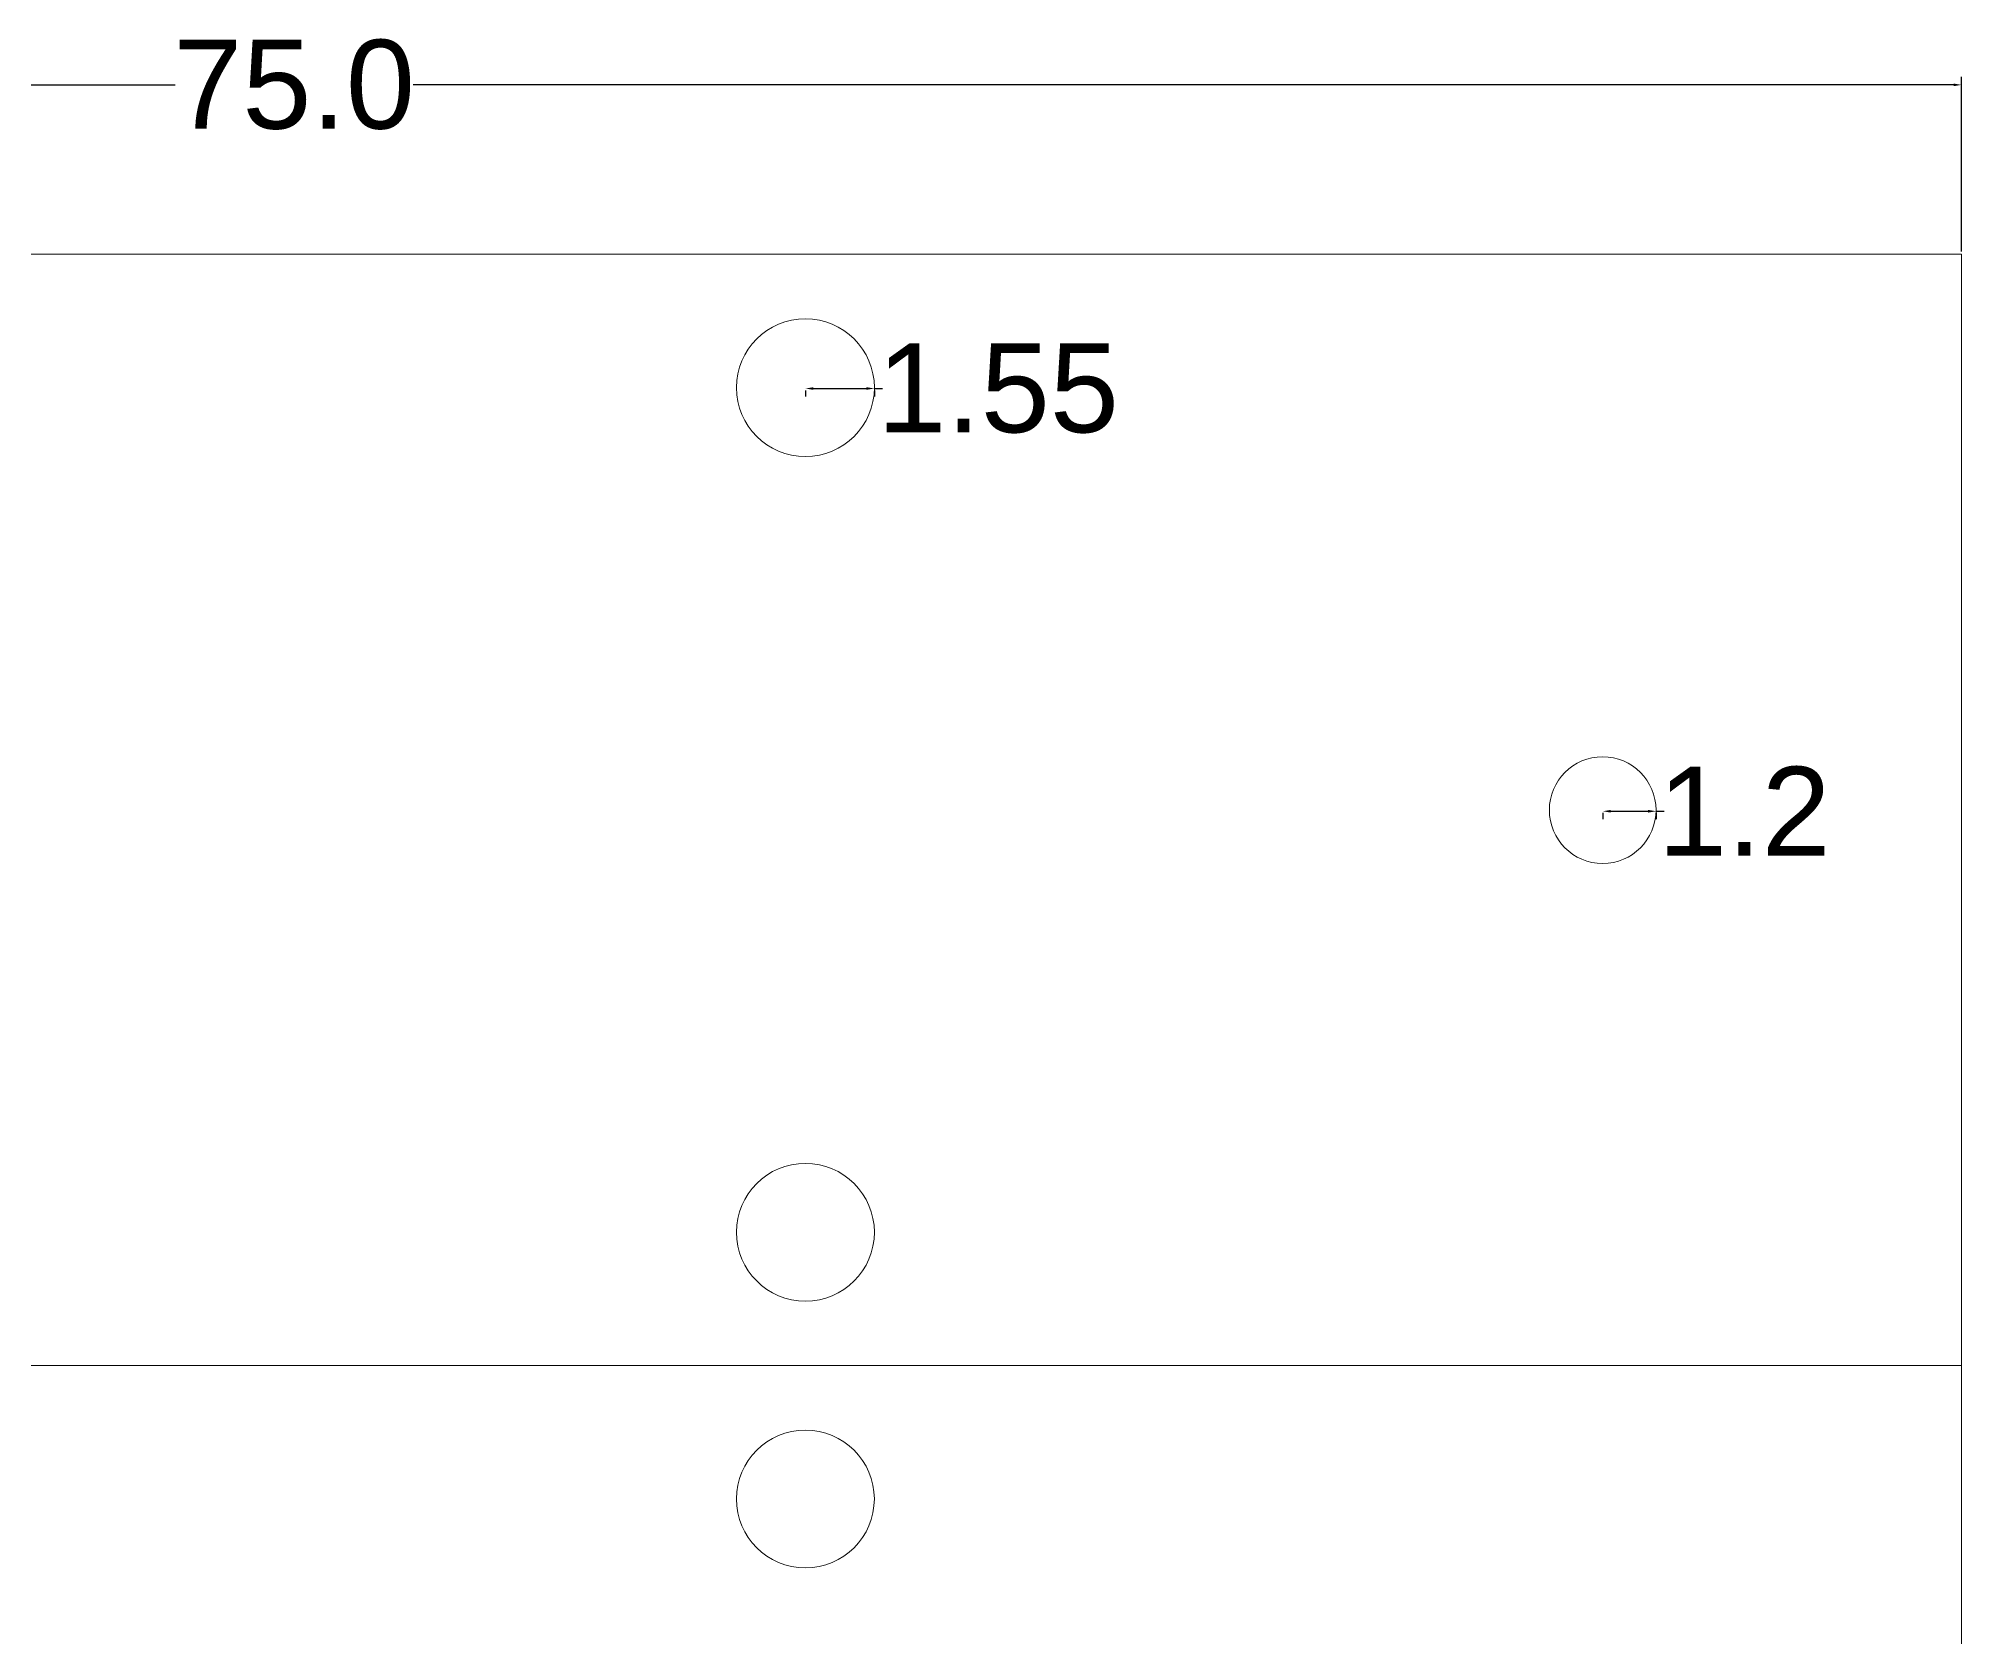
# Model space of a CAD drawing. Header units: inches. Extents: x 1.4 to 84.6, y 7 to 86.9.
# Drawn here: x 41.34 to 84.59, y 50.93 to 86.89 of the extents above; entities that cross this region are included whole.
import ezdxf

# ---------------------------------------------------------------- set-up
doc = ezdxf.new("R2010")
doc.units = ezdxf.units.IN
doc.header["$MEASUREMENT"] = 0
doc.styles.get("Standard").update_dxf_attribs({"font": 'arial.ttf'})
doc.dimstyles.get("Standard").update_dxf_attribs({"dimtxt": 0.18, "dimasz": 0.18, "dimexe": 0.18, "dimexo": 0.0625, "dimgap": 0.09, "dimtad": 0, "dimtih": 1, "dimtoh": 1, "dimdec": 4, "dimzin": 0, "dimdsep": 46, "dimtxsty": 'Standard', "dimcen": 0.09, "dimadec": 0, "dimazin": 0, "dimtfac": 1, "dimtdec": 4, "dimtofl": 0, "dimtmove": 0, "dimatfit": 3, "dimfxl": 1, "dimtolj": 1, "dimtzin": 0, "dimarcsym": 0})

# ---------------------------------------------------------------- blocks, each defined once
blk = doc.blocks.new('*D4')
at = {"color": 0, "lineweight": -2, "transparency": 16777216}
for p, q in [((9.588, 82.093), (9.588, 86.022)), ((9.768, 85.842), (44.412, 85.842)), ((84.408, 85.842), (49.764, 85.842)), ((84.588, 82.093), (84.588, 86.022))]:
    blk.add_line(p, q, dxfattribs=at)
at = {"color": 0, "transparency": 16777216}
for points in [[(9.768, 85.872), (9.768, 85.812), (9.588, 85.842)], [(84.408, 85.872), (84.408, 85.812), (84.588, 85.842)]]:
    blk.add_solid(points, dxfattribs=at)
at = {"layer": 'Defpoints', "color": 0, "transparency": 16777216}
for p in [(84.588, 85.842), (9.588, 82.03), (84.588, 82.03)]:
    blk.add_point(p, dxfattribs=at)
at = {"color": 0, "transparency": 16777216, "insert": (47.088, 85.842), "char_height": 0.18, "attachment_point": 5}
blk.add_mtext('\\A1;{\\H11.11111x;75.0}', dxfattribs=at)
blk = doc.blocks.new('*D8')
at = {"color": 0, "lineweight": -2, "transparency": 16777216}
for p, q in [((58.588, 78.968), (58.588, 78.831)), ((58.768, 79.011), (59.958, 79.011)), ((60.138, 79.011), (60.318, 79.011)), ((60.138, 78.968), (60.138, 78.831))]:
    blk.add_line(p, q, dxfattribs=at)
at = {"color": 0, "transparency": 16777216}
for points in [[(58.768, 79.041), (58.768, 78.981), (58.588, 79.011)], [(59.958, 79.041), (59.958, 78.981), (60.138, 79.011)]]:
    blk.add_solid(points, dxfattribs=at)
at = {"layer": 'Defpoints', "color": 0, "transparency": 16777216}
for p in [(58.588, 79.03), (60.138, 79.03), (60.138, 79.011)]:
    blk.add_point(p, dxfattribs=at)
at = {"color": 0, "transparency": 16777216, "insert": (62.919, 79.011), "char_height": 0.18, "attachment_point": 5}
blk.add_mtext('\\A1;{\\H11.11111x;1.55}', dxfattribs=at)
blk = doc.blocks.new('*D9')
at = {"color": 0, "lineweight": -2, "transparency": 16777216}
for p, q in [((76.518, 69.464), (76.518, 69.321)), ((76.698, 69.501), (77.538, 69.501)), ((77.718, 69.501), (77.898, 69.501)), ((77.718, 69.464), (77.718, 69.321))]:
    blk.add_line(p, q, dxfattribs=at)
at = {"color": 0, "transparency": 16777216}
for points in [[(76.698, 69.531), (76.698, 69.471), (76.518, 69.501)], [(77.538, 69.531), (77.538, 69.471), (77.718, 69.501)]]:
    blk.add_solid(points, dxfattribs=at)
at = {"layer": 'Defpoints', "color": 0, "transparency": 16777216}
for p in [(76.518, 69.527), (77.718, 69.527), (77.718, 69.501)]:
    blk.add_point(p, dxfattribs=at)
at = {"color": 0, "transparency": 16777216, "insert": (79.704, 69.501), "char_height": 0.18, "attachment_point": 5}
blk.add_mtext('\\A1;{\\H11.11111x;1.2}', dxfattribs=at)

msp = doc.modelspace()

# ---------------------------------------------------------------- linework, layer by layer
at = {"linetype": 'Continuous', "lineweight": 0}
msp.add_lwpolyline([(84.58787, 57.03032), (84.58787, 82.03032), (9.58787, 82.03032), (9.58787, 57.03032)], dxfattribs=at)
msp.add_lwpolyline([(9.58787, 32.03032), (84.58787, 32.03032), (84.58787, 57.03032), (9.58787, 57.03032)], close=True, dxfattribs=at)
for centre, radius in [((58.58787, 79.03032), 1.55), ((76.51784, 69.52662), 1.2), ((58.58787, 60.03032), 1.55), ((58.5871, 54.03023), 1.55)]:
    msp.add_circle(centre, radius, dxfattribs=at)

# ---------------------------------------------------------------- dimensions: what is measured, and where the dimension line sits
for base, p1, p2, text, picture, middle in [((84.58787, 85.84209), (9.58787, 82.03032), (84.58787, 82.03032), '{\\H11.11111x;75.0}', '*D4', (47.08787, 85.84209)), ((60.13787, 79.01093), (58.58787, 79.03032), (60.13787, 79.03032), '{\\H11.11111x;1.55}', '*D8', (62.91878, 79.01093)), ((77.71784, 69.50089), (76.51784, 69.52662), (77.71784, 69.52662), '{\\H11.11111x;1.2}', '*D9', (79.70408, 69.50089))]:
    dim = msp.add_linear_dim(base=base, p1=p1, p2=p2, text=text, dimstyle='Standard')
    dim.commit()
    dim.dimension.update_dxf_attribs({"geometry": picture, "text_midpoint": middle})

doc.saveas('drawing.dxf')
